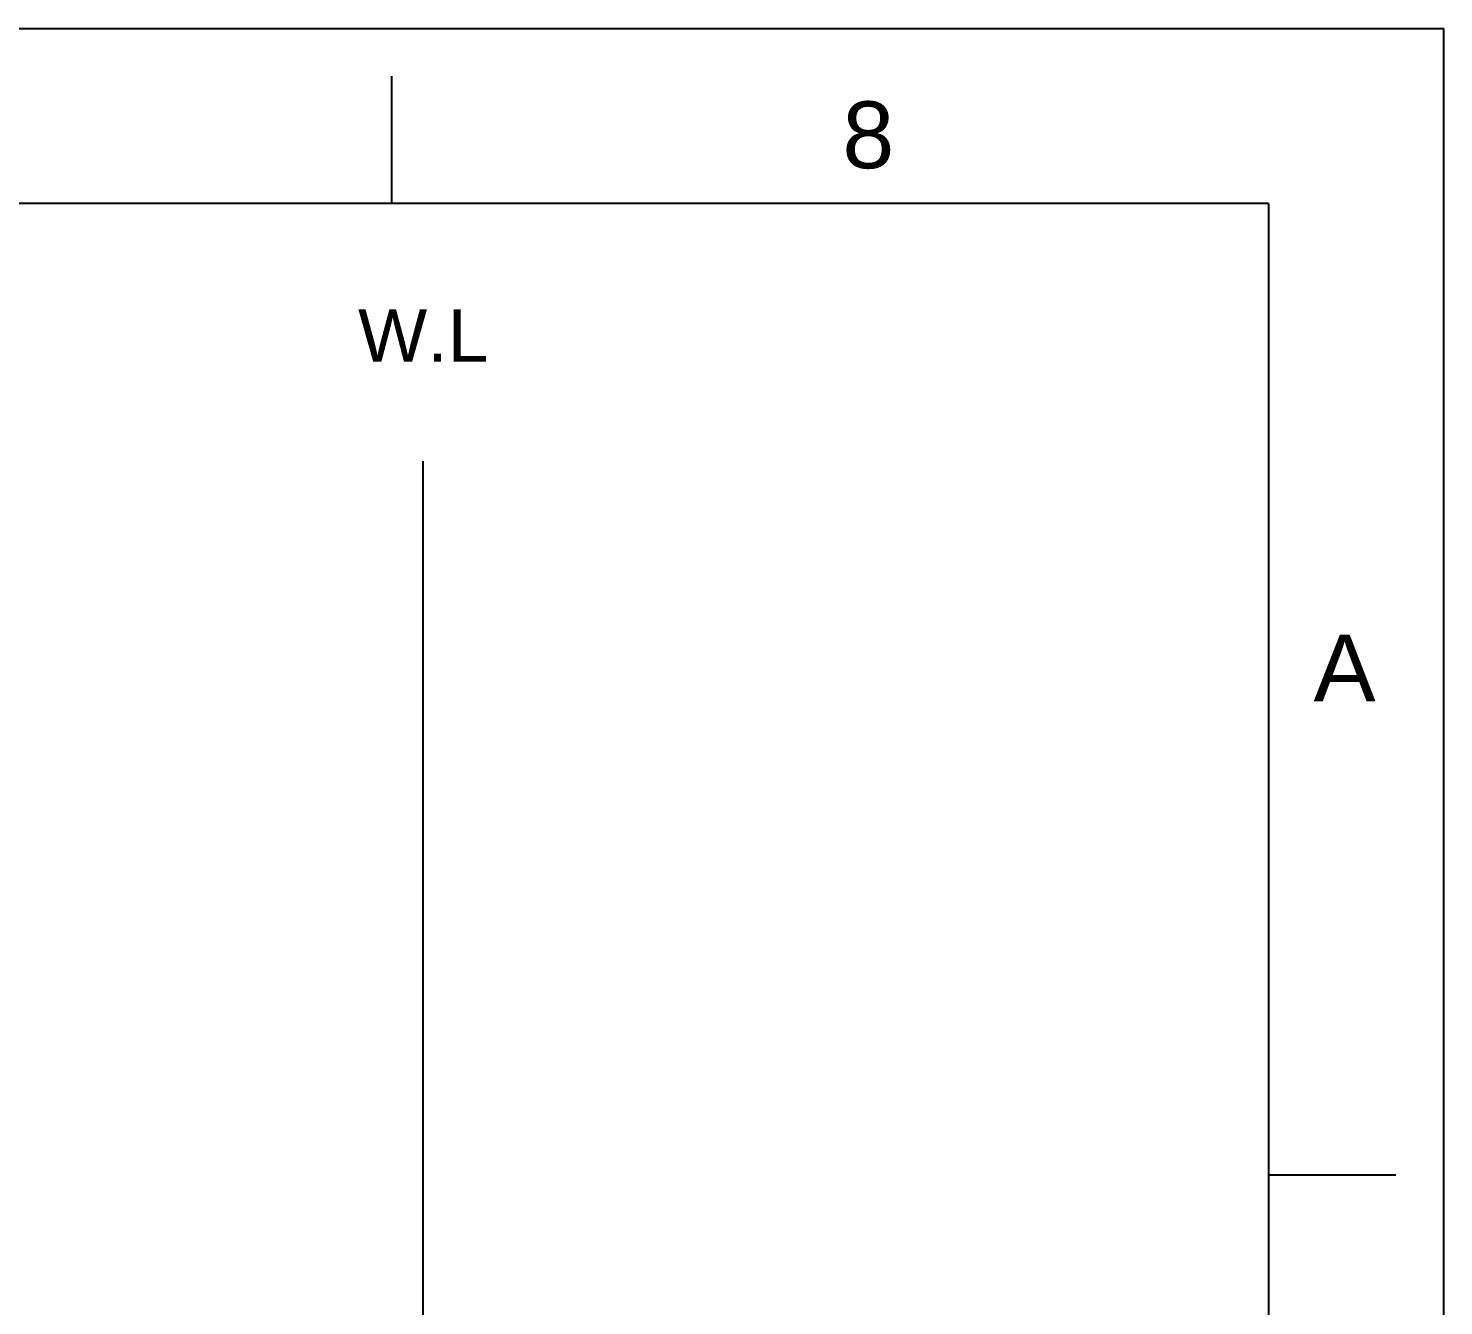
# Model space of a CAD drawing. Header units: millimetres. Extents: x 17655 to 18496, y 1152 to 1747.
# Drawn here: x 18334.2 to 18495.9, y 1601 to 1746.9 of the extents above; entities that cross this region are included whole.
import ezdxf
from ezdxf.enums import TextEntityAlignment as Align

# ---------------------------------------------------------------- set-up
doc = ezdxf.new("R2010")
doc.units = ezdxf.units.MM
doc.layers.add('FORM', color=7, linetype='Continuous')
doc.layers.add('벽', color=2, linetype='Continuous')
doc.styles.get("Standard").update_dxf_attribs({"font": 'arial.ttf'})

msp = doc.modelspace()

# ---------------------------------------------------------------- linework, layer by layer
at = {"layer": 'FORM', "color": 7, "linetype": 'Continuous'}
for p, q in [((17654.91, 1746.87), (18495.91, 1746.87)), ((18495.91, 1152.17), (18495.91, 1746.87)), ((18375.77, 1726.85), (18375.77, 1741.4)), ((18475.89, 1726.85), (17674.94, 1726.85)), ((18475.89, 1726.85), (18475.89, 1172.19)), ((18475.89, 1615.92), (18490.44, 1615.92))]:
    msp.add_line(p, q, dxfattribs=at)
at = {"layer": '벽'}
msp.add_line((18379.35, 1234.69), (18379.35, 1697.43), dxfattribs=at)

# ---------------------------------------------------------------- texts
at = {"layer": 'FORM', "color": 7, "linetype": 'Continuous', "insert": (18430.19, 1734.65), "char_height": 7.63, "attachment_point": 5}
msp.add_mtext_dynamic_manual_height_columns('8', width=50.0595, gutter_width=12.51, heights=[0], dxfattribs=at)
at = {"layer": 'FORM', "insert": (18484.59, 1673.79), "char_height": 7.63, "attachment_point": 5}
msp.add_mtext_dynamic_manual_height_columns('A', width=10.0119, gutter_width=12.51, heights=[0], dxfattribs=at)
at = {"layer": '벽'}
msp.add_text('W.L', height=6, dxfattribs=at).set_placement((18379.35, 1711.79), align=Align.MIDDLE_CENTER)

doc.saveas('drawing.dxf')
